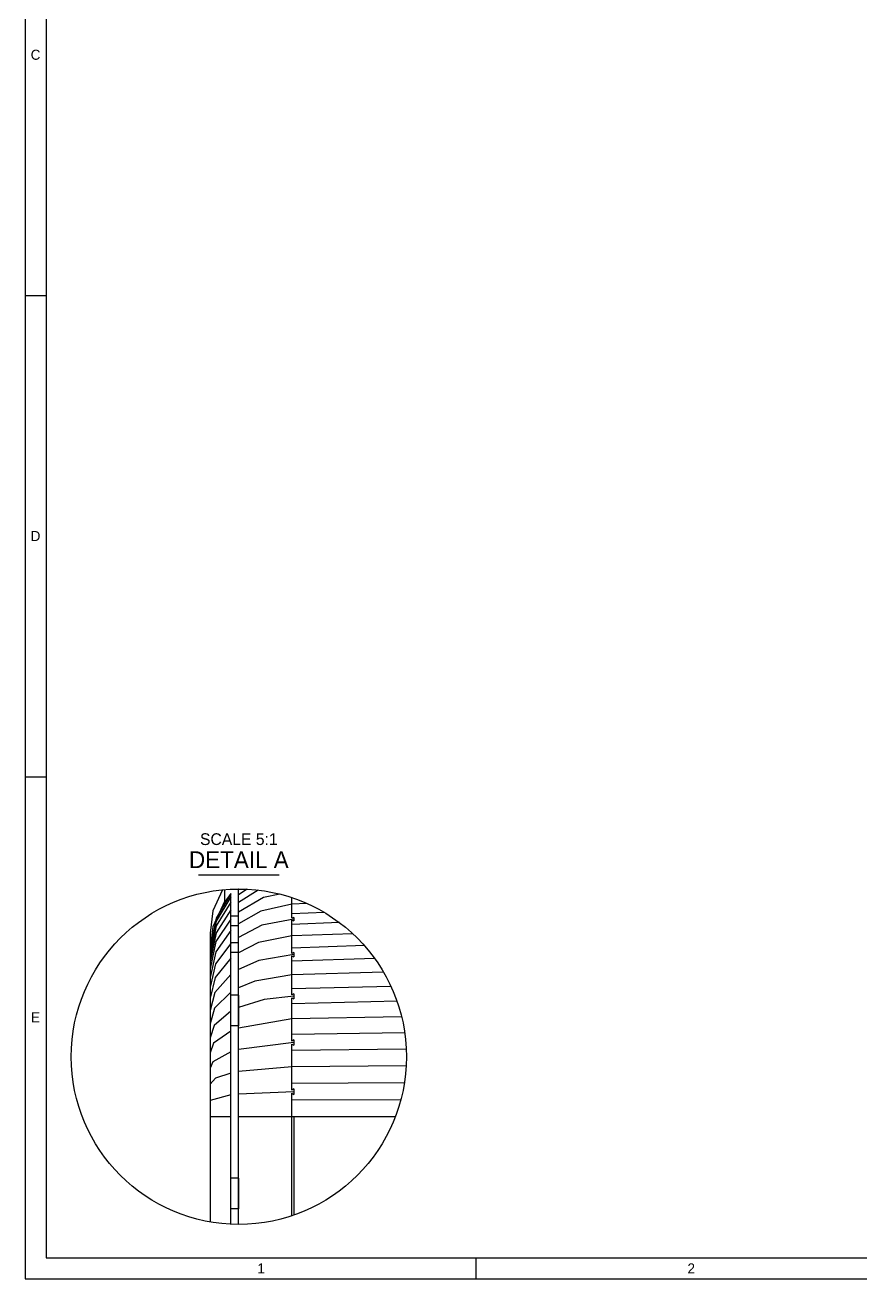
# Model space of a CAD drawing. Header units: millimetres. Extents: x 5 to 853, y 5 to 589.
# Drawn here: x 5 to 204.4, y 5 to 304.1 of the extents above; entities that cross this region are included whole.
import ezdxf
from ezdxf.enums import TextEntityAlignment as Align

# ---------------------------------------------------------------- set-up
doc = ezdxf.new("R2010")
doc.units = ezdxf.units.MM
for name, color, linetype in [('FRAME', 7, 'CONTINUOUS'), ('SECTION', 7, 'CONTINUOUS'), ('TEXT', 3, 'CONTINUOUS'), ('TITLE', 7, 'CONTINUOUS'), ('VISIBLE', 7, 'CONTINUOUS')]:
    doc.layers.add(name, color=color, linetype=linetype)

msp = doc.modelspace()

# ---------------------------------------------------------------- linework, layer by layer
at = {"layer": 'FRAME'}
for p, q in [((10, 584), (10, 10)), ((10, 10), (831, 10))]:
    msp.add_line(p, q, dxfattribs=at)
at = {"layer": 'SECTION'}
msp.add_circle((56, 58), 40, dxfattribs=at)
at = {"layer": 'TEXT'}
msp.add_line((46.4, 101.4), (65.6, 101.4), dxfattribs=at)
at = {"layer": 'TITLE'}
for p, q in [((5, 589), (5, 5)), ((5, 239.6), (10, 239.6)), ((5, 124.8), (10, 124.8)), ((112.625, 5), (112.625, 10)), ((5, 5), (836, 5))]:
    msp.add_line(p, q, dxfattribs=at)
at = {"layer": 'VISIBLE'}
for p, q in [((52.103353, 97.809749), (49.831375, 92.798056)), ((54.125, 96.120866), (50.597843, 90.352129)), ((54.125, 96.891073), (50.605651, 91.057118)), ((52.625, 94.924147), (52.625, 97.857363)), ((54.125012, 96.928996), (52.625, 94.924147)), ((54.125, 96.891073), (54.125, 96.928981)), ((54.125, 96.120866), (54.125, 96.891073)), ((54.125, 94.845433), (54.125, 96.120866)), ((55.974399, 97.999992), (55.896335, 97.949193)), ((55.896335, 97.949193), (55.896335, 97.999866)), ((55.896335, 96.629309), (55.896335, 97.949193)), ((58.015896, 97.94917), (55.896335, 96.629309)), ((60.630193, 97.731113), (55.896335, 94.799302)), ((55.896335, 94.799302), (55.896335, 96.629309)), ((61.900506, 95.972507), (55.896335, 92.476795)), ((65.767869, 96.789028), (61.900506, 95.972507)), ((68.625, 94.396161), (68.625, 95.95536)), ((49.831375, 92.798056), (49.125, 87.479073)), ((52.625, 95.154135), (49.824831, 88.955241)), ((54.125, 93.077055), (50.564386, 87.564957)), ((54.125, 94.845433), (50.584347, 89.184448)), ((54.125, 93.077055), (54.125, 94.845433)), ((54.125, 90.832765), (54.125, 93.077055)), ((55.896335, 92.476795), (55.896335, 94.799302)), ((61.282506, 92.743621), (55.896335, 89.684156)), ((68.625, 94.38398), (61.282506, 92.743621)), ((72.242534, 94.553797), (68.625, 94.396161)), ((68.625, 92.070312), (68.625, 94.396161)), ((50.605651, 91.057118), (49.125, 83.46531)), ((50.597843, 90.352129), (49.125, 82.889362)), ((54.125, 90.832765), (50.536757, 85.508753)), ((55.896335, 91.503422), (54.125, 91.503422)), ((54.125, 88.134175), (54.125, 90.832765)), ((55.896335, 89.684156), (55.896335, 92.476795)), ((69.125, 90.849248), (61.459471, 89.357406)), ((76.4211, 92.394457), (68.625, 92.070312)), ((68.625, 91.036433), (68.625, 92.070312)), ((69.125, 91.246053), (68.625, 91.036433)), ((68.625, 89.537162), (68.625, 90.57104)), ((68.625, 90.57104), (69.125, 90.40191)), ((80.018532, 89.986093), (68.625, 89.537162)), ((69.125, 91.246053), (69.125, 90.849248)), ((69.125, 90.849248), (69.125, 90.40191)), ((50.584347, 89.184448), (49.125, 81.935614)), ((49.824831, 88.955241), (49.125, 83.667911)), ((50.564386, 87.564957), (49.125, 80.613251)), ((49.125, 87.479073), (49.125, 83.667911)), ((54.125, 88.134175), (50.499696, 83.03503)), ((55.896335, 89.195), (54.125, 89.195)), ((54.125, 85.007274), (54.125, 88.134175)), ((55.896335, 86.448279), (55.896335, 89.684156)), ((61.459471, 89.357406), (55.896335, 86.448279)), ((68.625, 86.797199), (60.727229, 85.207124)), ((68.625, 86.807559), (68.625, 89.537162)), ((83.180087, 87.34694), (68.625, 86.807559)), ((68.625, 83.893191), (68.625, 86.807559)), ((50.536757, 85.508753), (49.125, 78.935008)), ((54.125, 85.007274), (50.450664, 80.166944)), ((55.896335, 85.195), (54.125, 85.195)), ((54.125, 81.482177), (54.125, 85.007274)), ((55.896335, 82.800327), (55.896335, 86.448279)), ((60.727229, 85.207124), (55.896335, 82.800327)), ((85.969096, 84.492514), (68.625, 83.893191)), ((68.625, 82.633406), (68.625, 83.893191)), ((49.125, 83.667911), (49.125, 83.46531)), ((49.125, 83.46531), (49.125, 82.889362)), ((50.499696, 83.03503), (49.125, 76.917047)), ((49.125, 82.889362), (49.125, 81.935614)), ((49.125, 81.935614), (49.125, 80.613251)), ((54.125, 81.482177), (50.386031, 76.931499)), ((55.896335, 82.886578), (54.125, 82.886578)), ((54.125, 77.592831), (54.125, 81.482177)), ((55.896335, 78.775433), (55.896335, 82.800327)), ((60.751774, 80.942737), (55.896335, 78.775433)), ((69.125, 82.387215), (60.751774, 80.942737)), ((69.125, 82.880775), (68.625, 82.633406)), ((68.625, 80.806539), (68.625, 82.066324)), ((68.625, 82.066324), (69.125, 81.852184)), ((88.413973, 81.437883), (68.625, 80.806539)), ((68.625, 77.560819), (68.625, 80.806539)), ((69.125, 82.880775), (69.125, 82.387215)), ((69.125, 82.387215), (69.125, 81.852184)), ((49.125, 80.613251), (49.125, 78.935008)), ((50.450664, 80.166944), (49.125, 74.578803)), ((49.125, 78.935008), (49.125, 76.917047)), ((55.896335, 74.412358), (55.896335, 78.775433)), ((90.525661, 78.198483), (68.625, 77.560819)), ((50.386031, 76.931499), (49.125, 71.942794)), ((49.125, 76.917047), (49.125, 74.578803)), ((54.125, 77.592831), (50.300594, 73.359511)), ((54.125, 73.376694), (54.125, 77.592831)), ((59.834415, 76.03298), (55.896335, 74.412358)), ((68.625, 77.55268), (59.834415, 76.03298)), ((68.625, 74.169931), (68.625, 77.560819)), ((92.305383, 74.790449), (68.625, 74.169931)), ((49.125, 74.578803), (49.125, 71.942794)), ((50.300594, 73.359511), (49.125, 69.034406)), ((49.125, 71.942794), (49.125, 69.034406)), ((54.125, 73.376694), (50.222955, 69.545047)), ((54.125, 68.874368), (54.125, 73.376694)), ((55.896335, 72.695), (54.125, 72.695)), ((55.888294, 72.695), (55.889025, 71.582597)), ((55.896335, 69.753121), (55.896335, 74.412358)), ((69.125, 72.436917), (62.057217, 71.653836)), ((68.625, 72.732653), (68.625, 74.169931)), ((69.125, 73.008264), (68.625, 72.732653)), ((68.625, 70.648395), (68.625, 72.085673)), ((68.625, 72.085673), (69.125, 71.834754)), ((69.125, 73.008264), (69.125, 72.436917)), ((69.125, 72.436917), (69.125, 71.834754)), ((50.222955, 69.545047), (49.125, 65.881649)), ((49.125, 69.034406), (49.125, 65.881649)), ((54.125, 68.874368), (50.122812, 65.481214)), ((54.125, 64.129215), (54.125, 68.874368)), ((55.889025, 71.582597), (55.887903, 71.569599)), ((55.887903, 71.569599), (55.890065, 67.916477)), ((55.896335, 71.583743), (55.889025, 71.582597)), ((62.057217, 71.653836), (55.896335, 69.753121)), ((55.896335, 64.842592), (55.896335, 69.753121)), ((93.748477, 71.230741), (68.625, 70.648395)), ((68.625, 67.01129), (68.625, 70.648395)), ((49.125, 65.881649), (49.125, 62.514885)), ((55.890065, 67.916477), (55.889024, 67.904088)), ((55.889024, 67.904088), (55.890374, 65.37)), ((55.896335, 67.91742), (55.890065, 67.916477)), ((68.625, 67.005684), (55.896335, 64.842592)), ((94.846393, 67.537176), (68.625, 67.01129)), ((68.625, 63.274192), (68.625, 67.01129)), ((50.122812, 65.481214), (49.125, 62.514885)), ((54.125, 64.129215), (49.986031, 61.206823)), ((55.896335, 65.37), (54.125, 65.37)), ((54.125, 59.186931), (54.125, 64.129215)), ((55.896335, 59.728064), (55.896335, 64.842592)), ((95.587692, 63.728404), (68.625, 63.274192)), ((68.625, 61.714654), (68.625, 63.274192)), ((49.125, 62.514885), (49.125, 58.966538)), ((49.986031, 61.206823), (49.125, 58.966538)), ((69.125, 61.380738), (55.896335, 59.728064)), ((69.125, 62.007917), (68.625, 61.714654)), ((68.625, 59.453103), (68.625, 61.01264)), ((68.625, 61.01264), (69.125, 60.734583)), ((95.958398, 59.823856), (68.625, 59.453103)), ((69.125, 62.007917), (69.125, 61.380738)), ((69.125, 61.380738), (69.125, 60.734583)), ((49.125, 58.966538), (49.125, 55.270781)), ((54.125, 59.186931), (49.799876, 56.778418)), ((54.125, 54.095115), (54.125, 59.186931)), ((55.896335, 54.458792), (55.896335, 59.728064)), ((68.625, 55.564385), (68.625, 59.453103)), ((49.799876, 56.778418), (49.125, 55.270781)), ((49.125, 55.270781), (49.125, 51.463205)), ((54.125, 54.095115), (50.423456, 52.859348)), ((54.125, 48.902803), (54.125, 54.095115)), ((68.625, 55.561526), (55.896335, 54.458792)), ((55.896335, 49.085521), (55.896335, 54.458792)), ((95.941836, 55.843679), (68.625, 55.564385)), ((68.625, 51.62469), (68.625, 55.564385)), ((50.423456, 52.859348), (49.125, 51.463205)), ((49.125, 51.463205), (49.125, 47.580481)), ((95.517936, 51.808654), (68.625, 51.62469)), ((68.625, 50.002825), (68.625, 51.62469)), ((54.125, 48.902803), (49.125, 47.580481)), ((54.125, 43.66), (54.125, 48.902803)), ((69.125, 49.643561), (55.896335, 49.085521)), ((55.896335, 43.66), (55.896335, 49.085521)), ((69.125, 50.302468), (68.625, 50.002825)), ((68.625, 47.65089), (68.625, 49.272755)), ((68.625, 49.272755), (69.125, 48.978246)), ((69.125, 50.302468), (69.125, 49.643561)), ((69.125, 49.643561), (69.125, 48.978246)), ((49.125, 47.580481), (49.125, 43.66)), ((94.661805, 47.740135), (68.625, 47.65089)), ((68.625, 43.66), (68.625, 47.65089)), ((49.125, 43.66), (49.125, 18.595249)), ((54.125, 43.66), (49.125, 43.66)), ((54.125, 18.043969), (54.125, 43.66)), ((68.625, 43.66), (55.896335, 43.66)), ((55.896335, 18.000134), (55.896335, 43.66)), ((68.625, 20.04464), (68.625, 43.66)), ((69.125, 43.66), (68.625, 43.66)), ((93.341189, 43.66), (69.125, 43.66)), ((69.125, 43.66), (69.125, 20.214627)), ((55.896335, 29.02), (54.125, 29.02)), ((55.896092, 28.699093), (55.895851, 28.696319)), ((55.895851, 28.696319), (55.896253, 24.966601)), ((55.896045, 29.02), (55.896092, 28.699093)), ((55.896335, 28.699102), (55.896092, 28.699093)), ((55.896253, 24.966601), (55.896093, 24.964811)), ((55.896093, 24.964811), (55.896311, 21.695)), ((55.896335, 24.966603), (55.896253, 24.966601)), ((55.896335, 21.695), (54.125, 21.695))]:
    msp.add_line(p, q, dxfattribs=at)

# ---------------------------------------------------------------- texts
at = {"layer": 'TEXT'}
for s, height, p in [('SCALE 5:1', 2.8, (56, 108.5)), ('DETAIL A', 4, (56, 103))]:
    msp.add_text(s, height=height, dxfattribs=at).set_placement(p, align=Align.CENTER)
at = {"layer": 'TITLE'}
for s, p in [('C', (7.5, 297)), ('D', (7.5, 182.2)), ('E', (7.5, 67.4)), ('1', (61.3125, 7.5)), ('2', (163.9375, 7.5))]:
    msp.add_text(s, height=2.4, dxfattribs=at).set_placement(p, align=Align.MIDDLE_CENTER)

doc.saveas('drawing.dxf')
